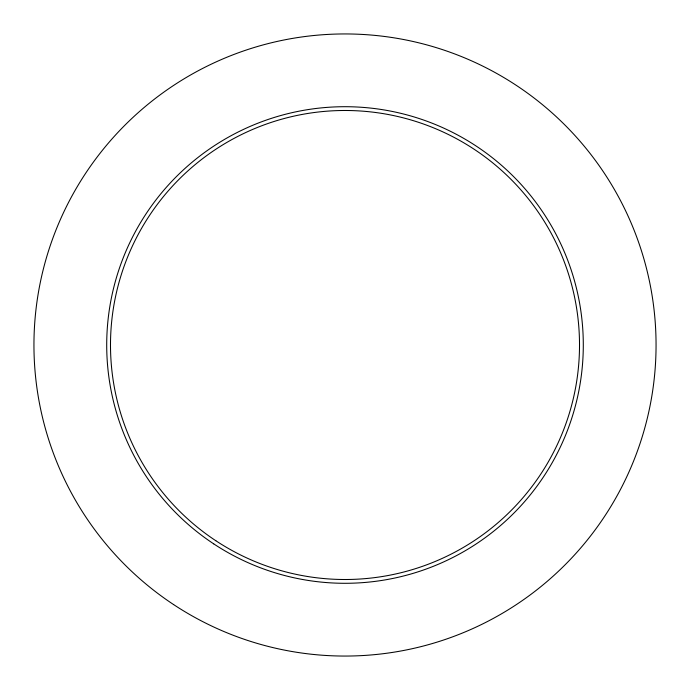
<?xml version="1.0" encoding="UTF-8"?>
<svg xmlns="http://www.w3.org/2000/svg" width="690" height="690" viewBox="0 0 690 690"><rect width="100%" height="100%" fill="white"/><g stroke="black" fill="none" stroke-linecap="round" stroke-linejoin="round"><path stroke-width="1.03" d="M213.719 543.867A238.291 238.291 0 0 0 582.869 359.257A238.291 238.291 0 0 0 238.412 131.876A238.291 238.291 0 0 0 213.719 543.867M215.806 540.71A234.514 234.514 0 0 0 579.091 359.033A234.514 234.514 0 0 0 240.103 135.257A234.514 234.514 0 0 0 215.806 540.71M173.63 604.595A311.061 311.061 0 0 0 655.5 363.613A311.061 311.061 0 0 0 205.87 66.792A311.061 311.061 0 0 0 173.63 604.595"/></g></svg>
